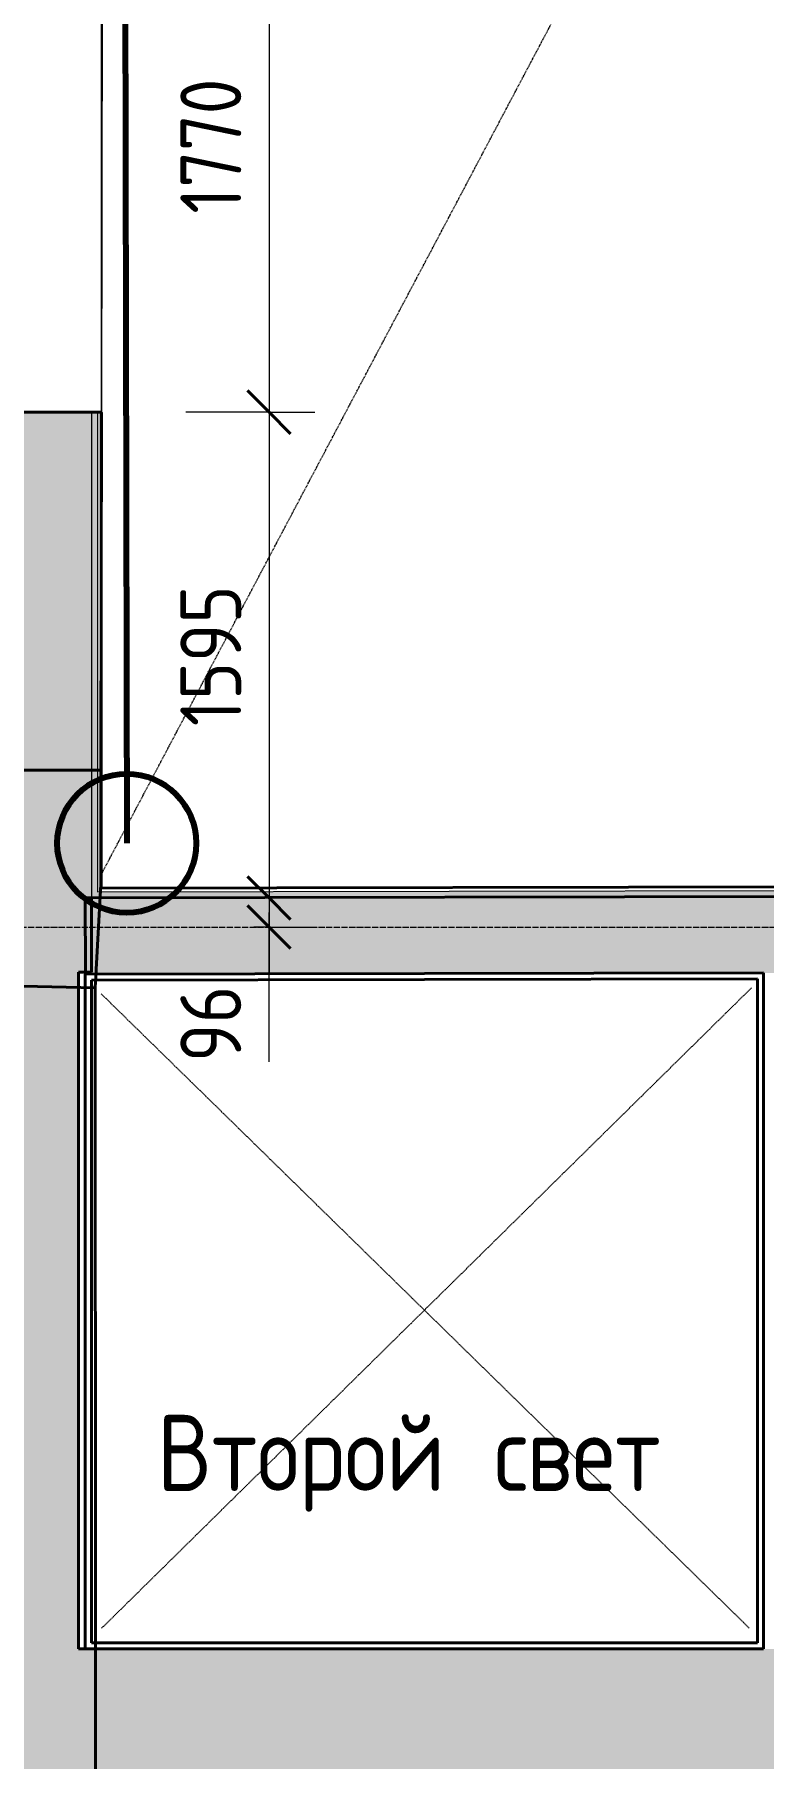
# Model space of a CAD drawing. Header units: millimetres. Extents: x -11886 to 68941, y -8130 to 45506.
# Drawn here: x 18778 to 21173, y 17827 to 23487 of the extents above; entities that cross this region are included whole.
import ezdxf

# ---------------------------------------------------------------- set-up
doc = ezdxf.new("R2010")
doc.units = ezdxf.units.MM
doc.linetypes.add('ADSK_Линия сетки', pattern=[25, 20, -2.5, 0, -2.5])
doc.linetypes.add('ADSK_Сверху', pattern=[4.5, 3, -1.5])
for name, color, linetype, lineweight in [('Аннотация', 7, 'Continuous', 9), ('Оси', 7, 'Continuous', 9), ('Размеры', 7, 'Continuous', 9), ('Размеры-100', 7, 'Continuous', 9), ('Стены', 7, 'Continuous', 18), ('Стены внутренние', 7, 'Continuous', 18), ('Стены наружные', 7, 'Continuous', 18), ('Стены штриховка', 7, 'Continuous', 18), ('стояки', 7, 'Continuous', 9)]:
    doc.layers.add(name, color=color, linetype=linetype, lineweight=lineweight)
for name, color, linetype, lineweight, true_color in [('Линии', 7, 'Continuous', 9, 0x00a600), ('планы со стояками отопление_dwg', 7, 'Continuous', 9, 0x767676), ('Стены разрез', 7, 'Continuous', 40, 0xbb5389)]:
    doc.layers.add(name, color=color, linetype=linetype, lineweight=lineweight, true_color=true_color)
doc.styles.add('GOST Common_1', font='GOST_Common.ttf', dxfattribs={"width": 0.9, "height": 200})
doc.styles.add('GOST Common_2', font='GOST_Common.ttf', dxfattribs={"width": 0.9, "height": 250})
doc.dimstyles.new('ADSK_Основной_2_мм_Округление_до_1_мм_1', dxfattribs={"dimscale": 304.8, "dimtxt": 201.142999, "dimasz": 0.463911, "dimexe": 0.492126, "dimexo": 0.492126, "dimgap": 0.098425, "dimtad": 1, "dimdec": 0, "dimdsep": 46, "dimtxsty": 'GOST Common_1', "dimblk1": 'OBLIQUE', "dimblk2": 'OBLIQUE', "dimsah": 1, "dimcen": 0.09, "dimdle": 0.492126, "dimazin": 2, "dimtfac": 1, "dimtdec": 4, "dimtix": 1, "dimtmove": 1, "dimatfit": 3, "dimfxl": 1, "dimtvp": 1, "dimtolj": 1, "dimtzin": 0, "dimlwd": 20, "dimlwe": 20, "dimarcsym": 2})
doc.dimstyles.new('ADSK_Основной_2_мм_Округление_до_1_мм_2', dxfattribs={"dimscale": 304.8, "dimtxt": 201.142999, "dimasz": 0.463911, "dimexe": 0.492126, "dimexo": 0.492126, "dimgap": 0.098425, "dimtad": 1, "dimdec": 0, "dimdsep": 46, "dimtxsty": 'GOST Common_1', "dimblk1": 'OBLIQUE', "dimblk2": 'OBLIQUE', "dimsah": 1, "dimcen": 0.09, "dimdle": 0.492126, "dimazin": 2, "dimtfac": 1, "dimtdec": 4, "dimtix": 1, "dimtmove": 0, "dimatfit": 3, "dimfxl": 1, "dimtvp": 1, "dimtolj": 1, "dimtzin": 0, "dimlwd": 20, "dimlwe": 20, "dimarcsym": 2})
pattern_1 = [(0, (0, 0), (406.4, 101.6), [33.528, -271.272, 33.528, -271.272, -1625.6]), (0, (0, 0), (406.4, 101.6), [-609.6, 33.528, -576.072, 33.528, -271.272, -711.2]), (0, (0, 0), (406.4, 101.6), [-1524, 33.528, -169.672, 33.528, -474.472]), (120, (152.4, 50.8), (-291.18818, 301.15272), [33.528, -271.272, 33.528, -271.272, -1625.6]), (120, (152.4, 50.8), (-291.18818, 301.15272), [-609.6, 33.528, -576.072, 33.528, -271.272, -711.2]), (120, (152.4, 50.8), (-291.18818, 301.15272), [-1524, 33.528, -169.672, 33.528, -474.472]), (240, (203.2, 254), (-115.21182, -402.75272), [33.528, -271.272, 33.528, -271.272, -1625.6]), (240, (203.2, 254), (-115.21182, -402.75272), [-609.6, 33.528, -576.072, 33.528, -271.272, -711.2]), (240, (203.2, 254), (-115.21182, -402.75272), [-1524, 33.528, -169.672, 33.528, -474.472])]

# ---------------------------------------------------------------- blocks, each defined once
blk = doc.blocks.new('Существующие стены 1 эт - Существующие стены 1 эт-653793-01 План 1-го этажа кладочный')
at = {"layer": 'Стены', "color": 243, "true_color": 0xbb5389}
for p, q in [((19001.4, 24105.6), (18998.7, 22477.9)), ((19001.2, 23979.6), (18998.4, 22246.5)), ((19000.8, 23747.9), (18998.7, 22477.9)), ((18998.7, 22477.9), (19000.8, 23747.9)), ((18998.7, 22477.9), (18998.5, 22336)), ((18998.5, 22336), (18998, 22015.4)), ((18998, 22015.4), (18998.5, 22336)), ((18998.5, 22336), (18998, 22015.4)), ((18998, 22015.4), (18997.8, 21919.3)), ((18978.9, 20382.6), (18977.5, 20357.5)), ((18977.5, 20357.5), (18965.3, 20357.7)), ((18965.3, 20357.7), (18977.5, 20357.5)), ((18977.5, 20357.5), (18978.6, 18234.6)), ((18978.6, 18234.6), (18978.7, 18207))]:
    blk.add_line(p, q, dxfattribs=at)
at = {"layer": 'Стены разрез'}
for p, q in [((18796.6, 22246.8), (18656.6, 22247.1)), ((18998.4, 22246.5), (18796.6, 22246.8)), ((18996.4, 21071.6), (18998.4, 22246.5)), ((17154.3, 21074.9), (18996.4, 21071.6)), ((18211.4, 21073), (18996.4, 21071.6)), ((18996.4, 21071.6), (18995.8, 20697.6)), ((18977.5, 20357.5), (18995.8, 20697.6)), ((18358.2, 20370.5), (18977.5, 20357.5)), ((18358.3, 20370.5), (18977.5, 20357.5)), ((18978.6, 18234.6), (18977.5, 20357.5)), ((18979, 17629.3), (18978.6, 18234.6))]:
    blk.add_line(p, q, dxfattribs=at)
blk = doc.blocks.new('планы со стояками отопление_dwg-1484427-01 План 1-го этажа кладочный')
at = {"layer": 'стояки', "color": 40, "lineweight": 80, "true_color": 0xffbf00}
blk.add_line((191438.4, 198942.1), (191476.8, 176908.9), dxfattribs=at)
blk.add_circle((191476.8, 176908.9), 228.1, dxfattribs=at)
blk = doc.blocks.new('DIMBLOCK668-01 План 1-го этажа кладочный')
at = {"layer": 'Размеры-100', "lineweight": 40, "transparency": 16777216}
for p, q in [((19548.8, 24017.1), (19478.1, 24087.8)), ((19548.8, 24017.1), (19619.5, 23946.4)), ((19548.8, 22247.1), (19478.1, 22317.8)), ((19548.8, 22247.1), (19619.5, 22176.4))]:
    blk.add_line(p, q, dxfattribs=at)
at = {"layer": 'Размеры-100', "lineweight": 20, "transparency": 16777216}
for p, q in [((19548.8, 24017.1), (19275.8, 24017.1)), ((19548.8, 24017.1), (19548.8, 22247.1)), ((19548.8, 24017.1), (19698.8, 24017.1)), ((19548.8, 22247.1), (19275.8, 22247.1)), ((19548.8, 22247.1), (19698.8, 22247.1))]:
    blk.add_line(p, q, dxfattribs=at)
at = {"layer": 'Размеры-100', "color": 0, "lineweight": 20, "transparency": 16777216, "insert": (19257.4, 22898.5), "char_height": 200, "width": 560.473, "attachment_point": 1, "rotation": 90, "line_spacing_factor": 1.022761, "style": 'GOST Common_1'}
blk.add_mtext('1770', dxfattribs=at)
blk = doc.blocks.new('_Oblique')
at = {"color": 0, "linetype": 'ByBlock', "lineweight": -2}
blk.add_line((-0.5, -0.5), (0.5, 0.5), dxfattribs=at)
blk = doc.blocks.new('DIMBLOCK669-01 План 1-го этажа кладочный')
at = {"layer": 'Размеры-100', "lineweight": 40, "transparency": 16777216}
for p, q in [((19548.8, 22247.1), (19478.1, 22317.8)), ((19548.8, 22247.1), (19619.5, 22176.4)), ((19548.8, 20652.4), (19478.1, 20723.1)), ((19548.8, 20652.4), (19619.5, 20581.7))]:
    blk.add_line(p, q, dxfattribs=at)
at = {"layer": 'Размеры-100', "lineweight": 20, "transparency": 16777216}
for p, q in [((19548.8, 22247.1), (19275.8, 22247.1)), ((19548.8, 22247.1), (19548.8, 20652.4)), ((19548.8, 22247.1), (19698.8, 22247.1)), ((19548.8, 20652.4), (19095.1, 20652.4)), ((19548.8, 20652.4), (19698.8, 20652.4))]:
    blk.add_line(p, q, dxfattribs=at)
at = {"layer": 'Размеры-100', "color": 0, "lineweight": 20, "transparency": 16777216, "insert": (19257.4, 21216.2), "char_height": 200, "width": 560.473, "attachment_point": 1, "rotation": 90, "line_spacing_factor": 1.022761, "style": 'GOST Common_1'}
blk.add_mtext('1595', dxfattribs=at)
blk = doc.blocks.new('DIMBLOCK670-01 План 1-го этажа кладочный')
at = {"layer": 'Размеры-100', "lineweight": 40, "transparency": 16777216}
for p, q in [((19548.8, 20652.4), (19478.1, 20723.1)), ((19548.8, 20556.8), (19478.1, 20627.5)), ((19548.8, 20652.4), (19619.5, 20581.7)), ((19548.8, 20556.8), (19619.5, 20486.1))]:
    blk.add_line(p, q, dxfattribs=at)
at = {"layer": 'Размеры-100', "lineweight": 20, "transparency": 16777216}
for p, q in [((19548.8, 20652.4), (19095.1, 20652.4)), ((19548.8, 20652.4), (19548.8, 20406.8)), ((19548.8, 20652.4), (19698.8, 20652.4)), ((19548.8, 20366.3), (19548.8, 20604.6)), ((19548.8, 20556.8), (19498.8, 20556.8)), ((19548.8, 20556.8), (19698.8, 20556.8)), ((19548.8, 20114), (19548.8, 20366.3))]:
    blk.add_line(p, q, dxfattribs=at)
at = {"layer": 'Размеры-100', "color": 0, "lineweight": 20, "transparency": 16777216, "insert": (19257.4, 20114), "char_height": 200, "width": 302.737, "attachment_point": 1, "rotation": 90, "line_spacing_factor": 1.022761, "style": 'GOST Common_1'}
blk.add_mtext('96', dxfattribs=at)

msp = doc.modelspace()

# ---------------------------------------------------------------- hatches: boundary and pattern name
at = {"layer": 'Стены внутренние', "lineweight": 9}
h = msp.add_hatch(dxfattribs=at)
h.set_pattern_fill('FP_2', color=256, style=0, pattern_type=2)
h.set_pattern_definition(pattern_1)
h.paths.add_polyline_path([(18965.8, 20652.5), (18985.8, 20652.5), (18985.8, 22247.1), (18965.8, 22246.5), (18965.8, 20673.6)])
h.paths.add_polyline_path([(18985.8, 24017.1), (18985.8, 25289.2), (18965.8, 25289.2), (18965.8, 24017.1)])
h.paths.add_polyline_path([(18985.8, 27059.2), (18985.8, 28334.1), (18965.8, 28333.6), (18965.8, 27059.2)])
h.paths.add_polyline_path([(18965.8, 30104.1), (18985.8, 30104.1), (18985.8, 31381.2), (18965.8, 31380.6), (18965.8, 30163.6)])
h.paths.add_polyline_path([(18965.8, 33151.2), (18985.8, 33151.2), (18985.8, 34431.2), (18965.8, 34430.6), (18965.8, 33439)])
h.paths.add_polyline_path([(18985.8, 36201.2), (18985.8, 37474.2), (18965.8, 37473.6), (18965.8, 36201.2)])
h.paths.add_polyline_path([(18965.8, 39244.2), (18985.8, 39244.2), (18985.8, 40490.2), (18965.8, 40489.6), (18965.8, 39253.6)])
h.paths.add_polyline_path([(18965.8, 42260.2), (18985.8, 42260.2), (18985.8, 43015.1), (18965.8, 43015.1), (18965.8, 42351.4)])
at = {"layer": 'Стены внутренние', "true_color": 0xc0c0c0}
for points in [[(18945.5, 20402.4), (30827.2, 20424.1), (30826.8, 20673.6), (18945.1, 20652.4), (18945.5, 20406.4)], [(18922.8, 17677), (18922.8, 20408.6), (18412.8, 20408.6), (18412.8, 17677), (18882.8, 17677)], [(30030.1, 17677), (30842.4, 17677), (30842.4, 18187), (18922.8, 18187), (18922.8, 17677), (27800.6, 17677)]]:
    msp.add_hatch(color=9, dxfattribs=at).paths.add_polyline_path(points)
at = {"layer": 'Стены внутренние', "lineweight": 9}
h = msp.add_hatch(dxfattribs=at)
h.set_pattern_fill('FP_2', color=256, style=0, pattern_type=2)
h.set_pattern_definition(pattern_1)
h.paths.add_polyline_path([(18985.8, 20652.5), (30787, 20673.6), (30787, 20693.6), (18985.8, 20672.5), (18985.8, 20662)])
at = {"layer": 'Стены наружные', "true_color": 0xc0c0c0}
h = msp.add_hatch(color=9, dxfattribs=at)
h.paths.add_polyline_path([(18455.8, 20408.6), (18945.5, 20408.6), (18945.1, 20652.4), (18965.8, 20652.5), (18965.8, 22247.1), (18455.8, 22246.8), (18455.8, 20420.5)])
h.paths.add_polyline_path([(18965.8, 24017.1), (18965.8, 25289.2), (18455.8, 25289.2), (18455.8, 24017.1), (18882.8, 24017.1)])
h.paths.add_polyline_path([(18965.8, 27059.2), (18965.8, 28334.1), (18455.8, 28334.1), (18455.8, 27059.2), (18882.8, 27059.2)])
h.paths.add_polyline_path([(18965.8, 30104.1), (18965.8, 31381.2), (18455.8, 31381), (18455.8, 30104.1), (18882.8, 30104.1)])
h.paths.add_polyline_path([(18882.8, 33151.2), (18965.8, 33151.2), (18965.8, 34431.2), (18455.8, 34431.2), (18455.8, 33151.2)])
h.paths.add_polyline_path([(18882.8, 36201.2), (18965.8, 36201.2), (18965.8, 37474.2), (18455.8, 37474.2), (18455.8, 36201.2)])
h.paths.add_polyline_path([(18455.8, 39244.2), (18965.8, 39244.2), (18965.8, 40490.2), (18455.8, 40490.2), (18455.8, 39848.3)])
h.paths.add_polyline_path([(18882.8, 42260.2), (18965.8, 42260.2), (18965.8, 43015.1), (18455.8, 43015.1), (18455.8, 42260.2), (18677.2, 42260.2)])

# ---------------------------------------------------------------- linework, layer by layer
at = {"layer": 'Линии', "linetype": 'ADSK_Сверху'}
for p, q in [((18997.8, 20729.6), (30775, 42983.1)), ((18997.5, 20337.6), (21126.9, 18254.6)), ((21133, 20356.8), (18998.6, 18254.6))]:
    msp.add_line(p, q, dxfattribs=at)
at = {"layer": 'Линии', "color": 8, "lineweight": 18, "true_color": 0x808080}
msp.add_line((18945.3, 20408.6), (18945.3, 20402.4), dxfattribs=at)
at = {"layer": 'Оси', "linetype": 'ADSK_Линия сетки'}
msp.add_line((-11086.2, 20556.8), (57141.7, 20556.8), dxfattribs=at)
at = {"layer": 'Стены внутренние'}
for p, q in [((18997.8, 24017.1), (18997.8, 22247.1)), ((18965.8, 22247.1), (18965.8, 20652.5))]:
    msp.add_line(p, q, dxfattribs=at)
at = {"layer": 'Стены внутренние', "lineweight": 40}
for p, q in [((18997.8, 22247.1), (18965.8, 22247.1)), ((18997.8, 20684.5), (18997.8, 22247.1)), ((30826.8, 20673.6), (18945.1, 20652.4)), ((30775, 20705.6), (18997.8, 20684.5)), ((18945.1, 20652.4), (18945.5, 20402.4)), ((18922.8, 18187), (18922.8, 20408.6)), ((21173, 20406.4), (18945.3, 20402.4)), ((18945.3, 20402.4), (18945.3, 18187)), ((18945.5, 20402.4), (21173, 20406.4)), ((18965.3, 20382.5), (21153, 20386.4)), ((18965.3, 18207), (18965.3, 20382.5)), ((21153, 20386.4), (21153, 18207)), ((21173, 18187), (21173, 20406.4)), ((21173, 20406.4), (21173, 18187)), ((21173, 18187), (18922.8, 18187)), ((21153, 18207), (18965.3, 18207))]:
    msp.add_line(p, q, dxfattribs=at)
at = {"layer": 'Стены наружные', "lineweight": 40}
for p, q in [((18965.8, 22247.1), (18455.8, 22247.1)), ((18965.8, 20408.6), (18965.8, 20652.5)), ((18922.8, 20408.6), (18965.8, 20408.6))]:
    msp.add_line(p, q, dxfattribs=at)
at = {"layer": 'Стены штриховка'}
for p, q in [((18985.8, 22247.1), (18985.8, 20672.5)), ((18995.8, 22247.1), (18995.8, 20682.5)), ((18985.8, 20672.5), (30787, 20693.6)), ((18995.8, 20682.5), (30777, 20703.6))]:
    msp.add_line(p, q, dxfattribs=at)

# ---------------------------------------------------------------- block references
at = {"layer": 'планы со стояками отопление_dwg', "color": 6, "true_color": 0xff00ff}
msp.add_blockref('планы со стояками отопление_dwg-1484427-01 План 1-го этажа кладочный', (-172395.5, -156077), dxfattribs=at)
at = {"layer": 'Стены разрез'}
msp.add_blockref('Существующие стены 1 эт - Существующие стены 1 эт-653793-01 План 1-го этажа кладочный', (0, 0), dxfattribs=at)

# ---------------------------------------------------------------- texts
at = {"layer": 'Аннотация', "char_height": 250, "attachment_point": 1, "style": 'GOST Common_2'}
for s, insert, width in [('Второй', (19180.7, 18955.5), 1248.227), ('\\fGOST Common|b0|i0|c204|p34|;\\W.9; ', (20210.6, 18955.5), 93.797), ('свет', (20287.9, 18955.5), 800.886)]:
    msp.add_mtext(s, dxfattribs=dict(at, insert=insert, width=width))

# ---------------------------------------------------------------- dimensions: what is measured, and where the dimension line sits
at = {"layer": 'Размеры', "lineweight": 20}
for base, p1, p2, override, picture, middle in [((19548.8, 22247.1), (19125.8, 24017.1), (19125.8, 22247.1), {"dimpost": '<>', "dimfxl": 1770}, 'DIMBLOCK668-01 План 1-го этажа кладочный', (19418.8, 23132.1)), ((19548.8, 20652.4), (19125.8, 22247.1), (18945.1, 20652.4), {"dimpost": '<>', "dimfxl": 1604.844337}, 'DIMBLOCK669-01 План 1-го этажа кладочный', (19418.8, 21449.8))]:
    dim = msp.add_linear_dim(base=base, p1=p1, p2=p2, angle=90, dimstyle='ADSK_Основной_2_мм_Округление_до_1_мм_2', override=override, dxfattribs=at)
    dim.commit()
    dim.dimension.update_dxf_attribs({"geometry": picture, "text_midpoint": middle})
dim = msp.add_linear_dim(base=(19548.8, 20556.8), p1=(18945.1, 20652.4), p2=(19648.8, 20556.8), angle=90, dimstyle='ADSK_Основной_2_мм_Округление_до_1_мм_1', override={"dimpost": '<>', "dimfxl": 710.173866}, dxfattribs=at)
dim.commit()
dim.dimension.update_dxf_attribs({"geometry": 'DIMBLOCK670-01 План 1-го этажа кладочный', "text_midpoint": (19390.8, 20265.4), "dimtype": 160, "text_rotation": 90})

doc.saveas('drawing.dxf')
